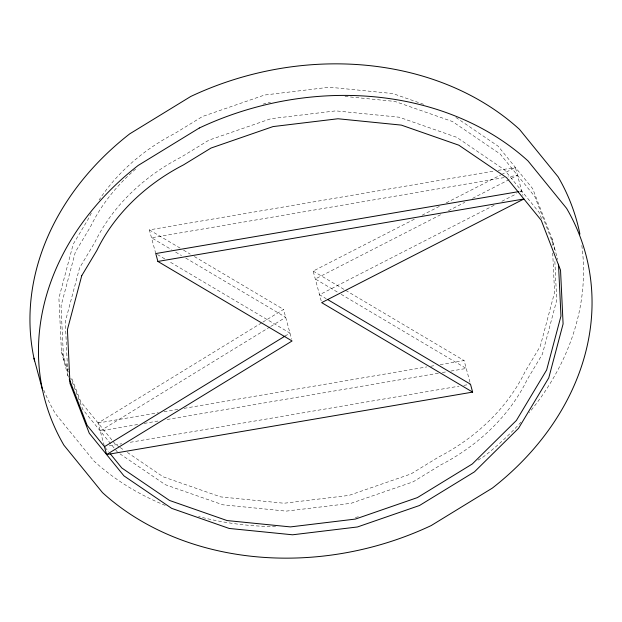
<?xml version="1.0" encoding="UTF-8"?>
<svg xmlns="http://www.w3.org/2000/svg" width="622" height="622" viewBox="0 0 622 622"><rect width="100%" height="100%" fill="white"/><g stroke="black" fill="none" stroke-linecap="round" stroke-linejoin="round"><path stroke-width="0.47" stroke-dasharray="3.11 2.33" d="M104.232 445.756L98.097 423.014L262.033 322.608M262.857 322.103L283.562 309.422L291.601 339.223M269.956 326.947L100.228 430.906L138.449 424.383M270.788 326.441L285.692 317.313L185.675 258.029M284.977 336.129L289.945 333.089L169.098 261.458M478.015 460.109L483.799 456.571A280.055 227.427 -15.1 0 0 521.143 421.957M321.193 300.885L313.154 271.083L416.001 218.369M422.05 215.266L440.197 205.968M446.246 202.865L500.694 174.953M501.557 174.518L515.389 167.427L522.954 195.479M440.601 214.738L315.284 278.967L339.464 293.304M448.376 210.749L464.797 202.337M472.572 198.348L517.52 175.318L507.964 176.943M494.117 205.268L319.537 294.75L326.208 298.7M501.9 201.279L516.587 193.753M520.046 191.98L521.772 191.094L519.86 191.42M263.005 104.185L266.659 102.918L270.477 102.459M155.764 253.558L149.373 229.891L494.366 171.011M498.191 170.358L515.389 167.427M504.139 177.597L151.504 237.775L171.509 249.632M98.097 423.014L158.299 412.744M164.037 411.764L178.374 409.315M184.104 408.343L426.84 366.918M430.665 366.265L435.439 365.448M440.221 364.632L464.113 360.558L470.496 384.225M144.187 423.403L158.517 420.962M167.124 419.492L438.526 373.177M442.343 372.524L447.125 371.707M450.95 371.054L466.236 368.442L340.304 293.802M109.262 445.873L121.687 443.75M130.286 442.281L459.028 386.176M463.802 385.36L469.54 384.388M345.016 96.441L394.947 101.44L452.451 121.531L500.174 153.999L534.858 196.63L554.14 246.514L554.42 252.275M423.598 104.309L392.816 93.549L329.45 87.204L264.529 95.034L202.484 116.501L175.015 133.326A189.034 153.51 -15.1 0 0 99.092 200.012M313.154 271.083L344.845 289.868M345.676 290.357L464.113 360.558M149.373 229.891L180.217 248.17M183.544 250.145L190.215 254.095M194.383 256.567L283.562 309.422M175.676 252.104L181.507 255.564M157.428 254.546L164.931 258.993M455.895 117.434L498.043 146.116L532.727 188.738L552.017 238.623L557.646 259.506M119.416 447.039L115.435 444.333L112.45 440.656M120.209 447.576L124.19 450.281M127.37 452.451L163.158 476.802L220.67 496.892L284.036 503.245L348.958 495.415L411.002 473.941L438.471 457.123A189.034 153.51 -15.1 0 0 525.147 371.528L540.261 346.306L554.583 292.371L552.701 253.022M119.953 453.842L165.289 484.686L222.793 504.784L286.167 511.128L351.088 503.299L413.132 481.832L440.601 465.007A189.034 153.51 -15.1 0 0 527.277 379.42L542.392 354.19L556.713 300.255L554.785 259.949M111.851 439.925L80.751 401.703L71.11 376.761M117.566 452.217L82.881 409.595L70.83 378.417M105.079 447.42L108.671 451.829M541.529 218.641L539.118 212.405L504.434 169.783L456.711 137.314L399.207 117.216L335.833 110.871L270.912 118.701L208.868 140.168L181.399 156.993A189.034 153.51 -15.1 0 0 94.723 242.58L79.608 267.81L65.287 321.745L67.86 375.486L68.544 377.266M91.31 213.082A189.034 153.51 -15.1 0 0 88.34 218.913L73.225 244.143L58.903 298.078L61.469 351.819L68.358 369.631M68.42 372.181L63.599 359.71L61.034 305.962L75.355 252.027L90.47 226.805A189.034 153.51 -15.1 0 1 135.713 169.021M61.469 351.819L68.327 377.235M552.017 238.623L552.336 245.34M581.819 245.472A280.055 227.427 -15.1 0 1 529.275 412.549M358.342 516.765A280.055 227.427 -15.1 0 1 353.693 517.869M275.616 526.593A280.055 227.427 -15.1 0 1 198.573 516.509M165.227 505.383A280.055 227.427 -15.1 0 1 93.976 461.058L55.405 413.646A280.055 227.427 -15.1 0 1 43.486 389.388"/><path stroke-width="0.93" d="M327.88 299.687L470.496 384.225L472.627 392.109L106.611 454.573L104.48 446.682L284.977 336.129M106.611 454.573L292.076 340.98L157.887 261.442L155.764 253.558L518.911 191.584M157.887 261.442L523.903 198.986L321.667 302.634L472.627 392.109M104.48 446.682L87.142 425.37L69.236 379.047M110.459 454.037L121.826 468.001L169.549 500.469L227.053 520.56L290.427 526.904L355.341 519.082L417.385 497.608L472.323 463.965L516.416 420.425L546.645 369.973L560.966 316.038L558.494 264.21M33.953 358.171L42.475 389.722M579.914 234.136A280.055 227.427 -15.1 0 0 558.082 176.796L519.51 129.384A280.055 227.427 -15.1 0 0 190.791 96.449L129.687 133.878A280.055 227.427 -15.1 0 0 34.568 360.954M81.739 275.694L67.417 329.629L69.983 383.377L89.273 433.262L123.957 475.884L171.672 508.353L229.184 528.451L292.55 534.796L357.471 526.966L419.516 505.499L474.454 471.849L518.538 428.317L548.775 377.857L563.097 323.922L560.531 270.181L541.249 220.297L506.565 177.667L458.842 145.198L401.33 125.108L337.964 118.755L273.042 126.585L210.998 148.059L183.529 164.877A189.034 153.51 -15.1 0 0 96.853 250.472L81.739 275.694M199.304 128.008L138.201 165.429A280.055 227.427 -15.1 0 0 63.918 445.204L102.49 492.616A280.055 227.427 -15.1 0 0 431.209 525.551L492.313 488.122A280.055 227.427 -15.1 0 0 566.595 208.354L528.024 160.942A280.055 227.427 -15.1 0 0 199.304 128.008"/></g></svg>
